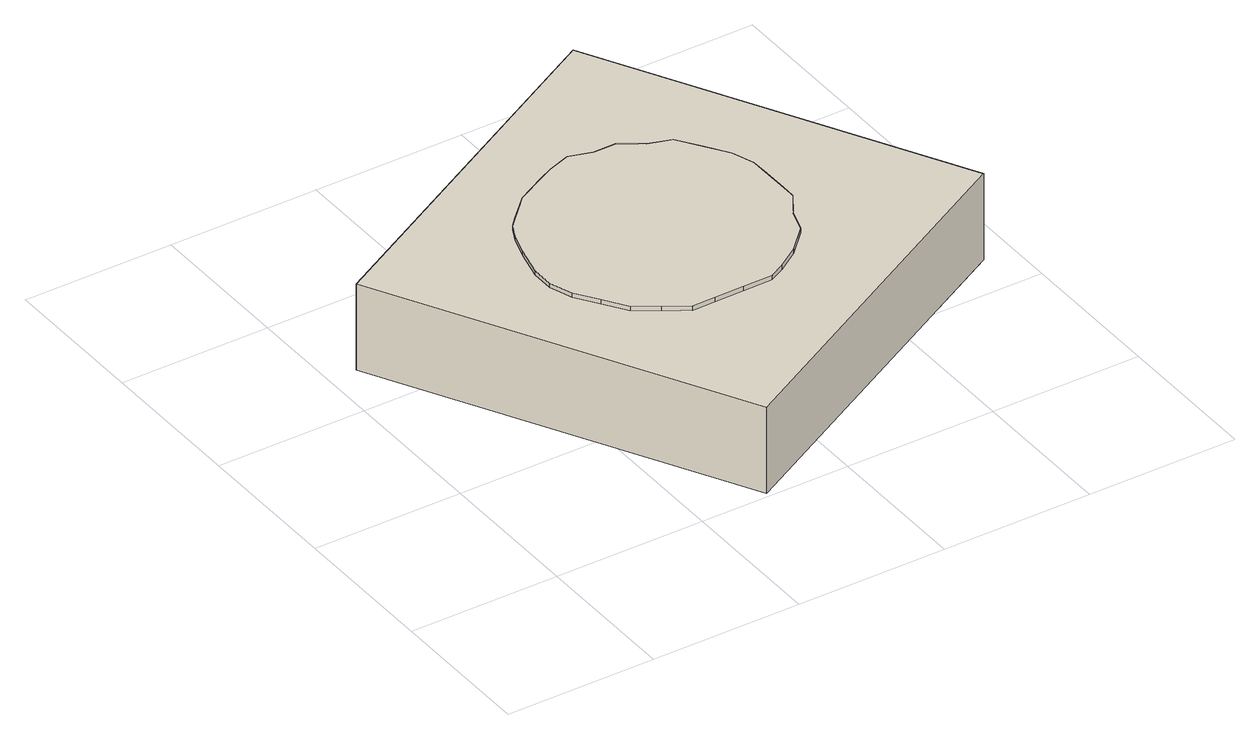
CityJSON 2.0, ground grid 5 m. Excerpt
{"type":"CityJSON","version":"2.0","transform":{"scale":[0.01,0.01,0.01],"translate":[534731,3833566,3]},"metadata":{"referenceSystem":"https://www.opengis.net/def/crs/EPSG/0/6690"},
"CityObjects":{
"building1":{"type":"Building","attributes":{"BuildingDetailAttribute.specifiedBuildingCoverageRate":0.6,"BuildingDetailAttribute.surveyYear":2017,"BuildingTsunamiRiskAttribute.description":"1","BuildingTsunamiRiskAttribute.rank":"1","BuildingTsunamiRiskAttribute.depth":0.15,"BuildingIDAttribute.prefecture":"27","BuildingIDAttribute.city":"27104"},"geometry":[{"type":"Solid","lod":"1","boundaries":[[[[0,1,2,3,4,5,6,7,8,9,10,11,12,13,14,15,16,17,18,19,20,21,22,23,24,25,26,27,28,29,30,31,32]],[[31,33,34,32]],[[30,35,33,31]],[[29,36,35,30]],[[28,37,36,29]],[[27,38,37,28]],[[26,39,38,27]],[[25,40,39,26]],[[24,41,40,25]],[[23,42,41,24]],[[22,43,42,23]],[[21,44,43,22]],[[20,45,44,21]],[[19,46,45,20]],[[18,47,46,19]],[[17,48,47,18]],[[16,49,48,17]],[[15,50,49,16]],[[14,51,50,15]],[[13,52,51,14]],[[12,53,52,13]],[[11,54,53,12]],[[10,55,54,11]],[[9,56,55,10]],[[8,57,56,9]],[[7,58,57,8]],[[6,59,58,7]],[[5,60,59,6]],[[4,61,60,5]],[[3,62,61,4]],[[2,63,62,3]],[[1,64,63,2]],[[0,65,64,1]],[[32,34,65,0]],[[33,35,36,37,38,39,40,41,42,43,44,45,46,47,48,49,50,51,52,53,54,55,56,57,58,59,60,61,62,63,64,65,34]]]]}]},
"building2":{"type":"Building","attributes":{"BuildingDetailAttribute.specifiedBuildingCoverageRate":0.6,"BuildingDetailAttribute.surveyYear":2017,"BuildingTsunamiRiskAttribute.description":"1","BuildingTsunamiRiskAttribute.rank":"1","BuildingTsunamiRiskAttribute.depth":0.15,"BuildingHighTideRiskAttribute.description":"1","BuildingHighTideRiskAttribute.rank":"2","BuildingHighTideRiskAttribute.depth":2.32,"BuildingIDAttribute.prefecture":"27","BuildingIDAttribute.city":"27104"},"geometry":[{"type":"Solid","lod":"1","boundaries":[[[[66,67,68,69],[70,71,72,73,74,75,76,77,78,79,80,81,82,83,84,85,86,87,88,89,90,91,92,93,94,95,96,97,98,99,100,101,102]],[[68,103,104,69]],[[67,105,103,68]],[[66,106,105,67]],[[69,104,106,66]],[[101,107,108,102]],[[100,109,107,101]],[[99,110,109,100]],[[98,111,110,99]],[[97,112,111,98]],[[96,113,112,97]],[[95,114,113,96]],[[94,115,114,95]],[[93,116,115,94]],[[92,117,116,93]],[[91,118,117,92]],[[90,119,118,91]],[[89,120,119,90]],[[88,121,120,89]],[[87,122,121,88]],[[86,123,122,87]],[[85,124,123,86]],[[84,125,124,85]],[[83,126,125,84]],[[82,127,126,83]],[[81,128,127,82]],[[80,129,128,81]],[[79,130,129,80]],[[78,131,130,79]],[[77,132,131,78]],[[76,133,132,77]],[[75,134,133,76]],[[74,135,134,75]],[[73,136,135,74]],[[72,137,136,73]],[[71,138,137,72]],[[70,139,138,71]],[[102,108,139,70]],[[103,105,106,104],[107,109,110,111,112,113,114,115,116,117,118,119,120,121,122,123,124,125,126,127,128,129,130,131,132,133,134,135,136,137,138,139,108]]]]}]}
},
"vertices":[
[1019,1342,28],[1094,1342,28],[1169,1293,28],[1244,1269,28],[1295,1194,28],[1346,1120,28],[1372,1045,28],[1372,995,28],[1373,895,28],[1373,845,28],[1324,770,28],[1300,695,28],[1226,619,28],[1151,568,28],[1102,543,28],[1002,542,28],[902,541,28],[827,540,28],[751,589,28],[676,638,28],[625,713,28],[574,787,28],[549,862,28],[548,937,28],[572,1037,28],[596,1112,28],[621,1163,28],[645,1188,28],[695,1238,28],[720,1264,28],[819,1315,28],[869,1340,28],[943,1366,28],[869,1340,328],[943,1366,328],[819,1315,328],[720,1264,328],[695,1238,328],[645,1188,328],[621,1163,328],[596,1112,328],[572,1037,328],[548,937,328],[549,862,328],[574,787,328],[625,713,328],[676,638,328],[751,589,328],[827,540,328],[902,541,328],[1002,542,328],[1102,543,328],[1151,568,328],[1226,619,328],[1300,695,328],[1324,770,328],[1373,845,328],[1373,895,328],[1372,995,328],[1372,1045,328],[1346,1120,328],[1295,1194,328],[1244,1269,328],[1169,1293,328],[1094,1342,328],[1019,1342,328],
[1900,650,14],[732,14,14],[95,1182,14],[1264,1819,14],[827,540,14],[902,541,14],[1002,542,14],[1102,543,14],[1151,568,14],[1226,619,14],[1300,695,14],[1324,770,14],[1373,845,14],[1373,895,14],[1372,995,14],[1372,1045,14],[1346,1120,14],[1295,1194,14],[1244,1269,14],[1169,1293,14],[1094,1342,14],[1019,1342,14],[943,1366,14],[869,1340,14],[819,1315,14],[720,1264,14],[695,1238,14],[645,1188,14],[621,1163,14],[596,1112,14],[572,1037,14],[548,937,14],[549,862,14],[574,787,14],[625,713,14],[676,638,14],[751,589,14],[95,1182,314],[1264,1819,314],[732,14,314],[1900,650,314],[676,638,314],[751,589,314],[625,713,314],[574,787,314],[549,862,314],[548,937,314],[572,1037,314],[596,1112,314],[621,1163,314],[645,1188,314],[695,1238,314],[720,1264,314],[819,1315,314],[869,1340,314],[943,1366,314],[1019,1342,314],[1094,1342,314],[1169,1293,314],[1244,1269,314],[1295,1194,314],[1346,1120,314],[1372,1045,314],[1372,995,314],[1373,895,314],[1373,845,314],[1324,770,314],[1300,695,314],[1226,619,314],[1151,568,314],[1102,543,314],[1002,542,314],[902,541,314],[827,540,314]
]}
